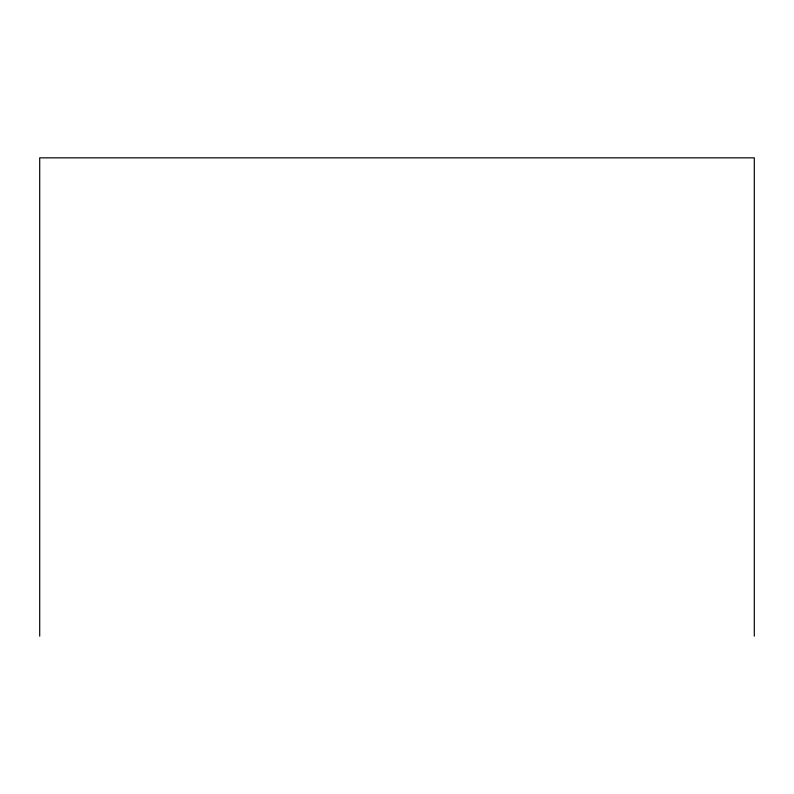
<?xml version="1.0" encoding="UTF-8"?>
<svg xmlns="http://www.w3.org/2000/svg" width="794" height="794" viewBox="0 0 794 794"><rect width="100%" height="100%" fill="white"/><g stroke="black" fill="none" stroke-linecap="round" stroke-linejoin="round"><path stroke-width="1.19" d="M754.3 636.163L754.3 157.837L39.7 157.837L39.7 636.163"/></g></svg>
